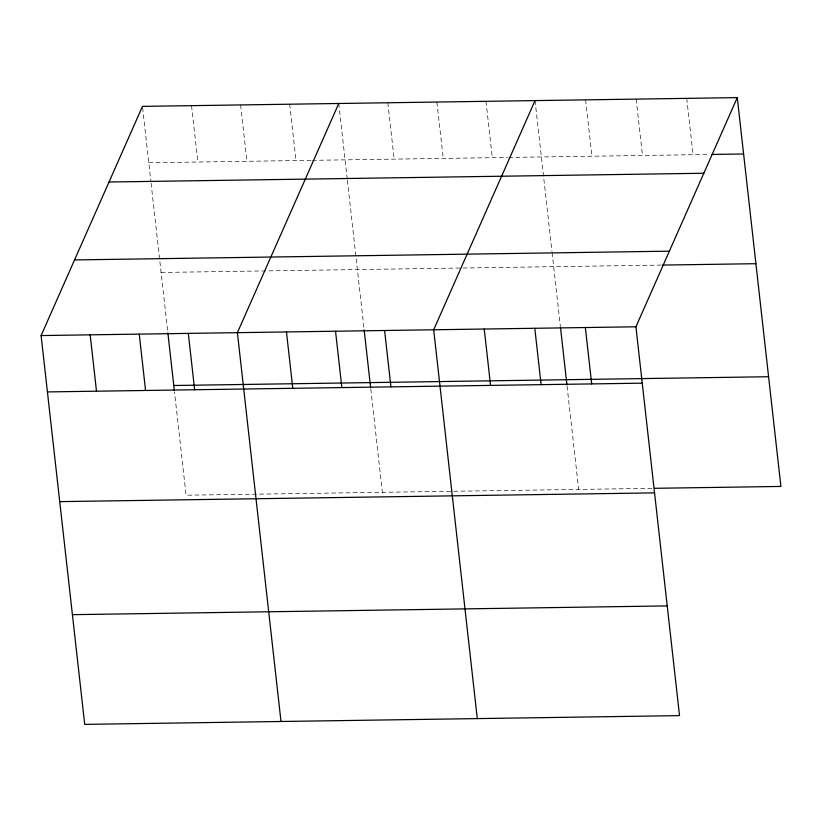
<?xml version="1.0" encoding="UTF-8"?>
<svg xmlns="http://www.w3.org/2000/svg" width="822" height="822" viewBox="0 0 822 822"><rect width="100%" height="100%" fill="white"/><g stroke="black" fill="none" stroke-linecap="round" stroke-linejoin="round"><path stroke-width="0.62" stroke-dasharray="4.11 3.08" d="M148.792 162.746L311.106 160.352M312.37 160.331L507.4 157.464M508.654 157.444L709.478 154.485M161.102 272.452L461.82 268.023M463.084 268.013L661.114 265.095M651.969 488.34L186.08 495.204L174.49 391.868M686.73 98.363L693.049 154.731M636.166 99.113L642.485 155.471M585.603 99.852L591.932 156.221M535.05 100.592L551.963 251.368M552.107 252.642L560.296 325.707M567.067 386.093L578.667 489.419M485.977 101.322L492.296 157.69M436.903 102.041L443.222 158.41M387.83 102.76L394.159 159.129M338.756 103.49L347.223 178.99M347.367 180.265L364.012 328.595M370.784 388.981L382.374 492.316M289.683 104.209L296.012 160.578M240.61 104.939L246.939 161.297M191.547 105.658L197.866 162.026M142.607 107.631L150.94 181.878M151.084 183.152L167.719 331.482"/><path stroke-width="1.23" d="M737.283 97.623L635.92 326.796L679.527 715.623L84.717 724.377L41.1 335.561L142.473 106.377L737.283 97.623L780.9 486.439L654.497 488.309M338.756 103.49L237.394 332.663L281.001 721.49M535.05 100.592L433.677 329.776L477.294 718.603M712.006 154.454L743.612 153.981M109.018 182.011L703.838 173.247M74.555 259.927L669.365 251.172M662.378 265.074L755.911 263.698M41.1 335.561L635.92 326.796M173.781 385.497L768.591 376.733M47.419 391.919L642.239 383.165M59.729 501.636L654.548 492.871M72.408 614.671L667.228 605.906M585.356 327.536L591.676 383.905M560.44 326.961L566.933 384.809M534.793 328.286L541.123 384.655M484.24 329.026L490.559 385.395M384.604 330.495L390.933 386.864M364.146 329.848L370.64 387.707M335.53 331.225L341.86 387.583M286.457 331.944L292.786 388.313M188.32 333.393L194.639 389.751M167.863 332.746L174.346 390.594M139.247 334.112L145.566 390.481M90.173 334.831L96.493 391.2"/></g></svg>
